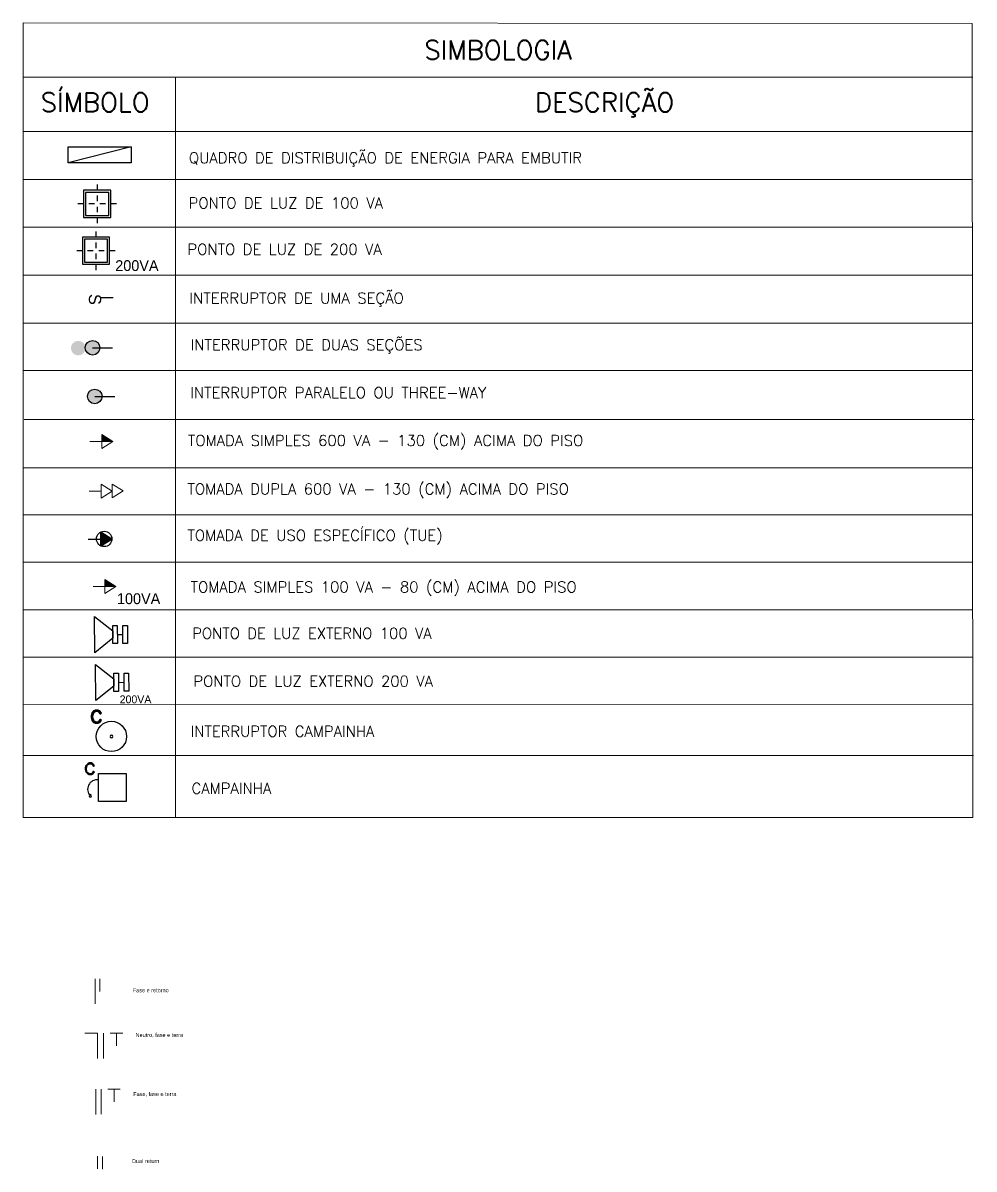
# Model space of a CAD drawing. Header units: metres. Extents: x 37 to 147, y -14 to 160.
# Drawn here: x 74.02 to 91.23, y -9.99 to 10.75 of the extents above; entities that cross this region are included whole.
import ezdxf
from ezdxf.enums import TextEntityAlignment as Align

# ---------------------------------------------------------------- set-up
doc = ezdxf.new("R2010")
doc.units = ezdxf.units.M
doc.linetypes.add('DASHDOT', pattern=[1, 0.5, -0.25, 0, -0.25])
for name, color, linetype in [('05', 5, 'Continuous'), ('08', 8, 'Continuous'), ('EE-INTERRUPTOR', 2, 'Continuous'), ('ELETRICA', 2, 'Continuous'), ('ILUMINAÇÃO', 3, 'Continuous'), ('SIMBOLO', 2, 'Continuous')]:
    doc.layers.add(name, color=color, linetype=linetype)
for name, color, linetype, lineweight in [('A-AREA-IDEN', 2, 'Continuous', 9), ('AL2', 2, 'Continuous', 20), ('AL3', 3, 'Continuous', 30), ('AR80', 2, 'Continuous', 20)]:
    doc.layers.add(name, color=color, linetype=linetype, lineweight=lineweight)
doc.styles.add('R140', font='simplex.shx', dxfattribs={"height": 3.5})
doc.styles.add('R80', font='simplex.shx', dxfattribs={"height": 2})
doc.styles.add('ROMAND', font='Romand', dxfattribs={"height": 0.3})

# ---------------------------------------------------------------- blocks, each defined once
blk = doc.blocks.new('A$C2d1ab4d6')
for points in [[(27.3, 157.9), (27.3, 27.3), (157.9, 27.3), (157.9, 157.9)], [(37.3, 147.9), (37.3, 37.3), (147.9, 37.3), (147.9, 147.9)]]:
    blk.add_lwpolyline(points, close=True)
at = {"layer": '08', "linetype": 'DASHDOT'}
for p, q in [((92.6, 185.3), (92.6, 0)), ((185.3, 92.6), (0, 92.6))]:
    blk.add_line(p, q, dxfattribs=at)
blk = doc.blocks.new('A$C5A796328')
at = {"ltscale": 50}
h = blk.add_hatch(color=2, dxfattribs=at)
h.dxf.hatch_style = 1
h.paths.add_polyline_path([(15.6, 18.2), (15.6, 9.1), (30.2, 9.1)])
at = {"color": 2, "ltscale": 63}
for p, q in [((15.6, 0), (15.6, 18.2)), ((15.6, 18.2), (30.2, 9.1)), ((0, 9.1), (15.6, 9.1)), ((30.2, 9.1), (15.6, 0)), ((30.2, 9.1), (15.6, 9.1))]:
    blk.add_line(p, q, dxfattribs=at)
blk = doc.blocks.new('A$C51054501')
at = {"layer": 'AL3', "ltscale": 2}
h = blk.add_hatch(color=2, dxfattribs=at)
h.dxf.hatch_style = 1
h.paths.add_polyline_path([(21.9, 7), (11.7, 13.5), (11.7, 0.8)])
at = {"layer": 'AL3', "color": 2, "ltscale": 2}
for p, q in [((21.9, 7), (11.7, 13.5)), ((11.7, 0.8), (21.9, 7))]:
    blk.add_line(p, q, dxfattribs=at)
at = {"layer": 'SIMBOLO', "color": 2, "ltscale": 63}
for p, q in [((11.7, 0.8), (11.7, 13.5)), ((0, 7), (10, 7)), ((8.4, 7), (11.7, 7))]:
    blk.add_line(p, q, dxfattribs=at)
at = {"layer": 'SIMBOLO', "color": 1}
blk.add_circle((14.8, 7.1), 7.11, dxfattribs=at)
blk = doc.blocks.new('poste bicicross 1')
at = {"layer": 'ILUMINAÇÃO'}
blk.add_line((-0.057, 1.76), (-0.057, 1.452), dxfattribs=at)
for points in [[(-0.257, 2.012), (-1.057, 3.012), (0.943, 3.012), (0.143, 2.012)], [(-0.557, 2.012), (0.443, 2.012), (0.443, 1.76), (-0.557, 1.76)], [(-0.553, 1.452), (0.44, 1.452), (0.44, 1.2), (-0.553, 1.2)]]:
    blk.add_lwpolyline(points, close=True, dxfattribs=at)

msp = doc.modelspace()

# ---------------------------------------------------------------- hatches: boundary and pattern name
h = msp.add_hatch(color=2)
h.dxf.hatch_style = 1
h.paths.add_polyline_path([(74.892, 4.865, 1), (75.156, 4.865, 1)])
h = msp.add_hatch(color=2)
h.dxf.hatch_style = 1
h.paths.add_polyline_path([(75.152, 4.871, 1), (75.415, 4.871, 1)])
at = {"true_color": 0x000000}
h = msp.add_hatch(color=18, dxfattribs=at)
h.dxf.hatch_style = 1
h.paths.add_polyline_path([(75.192, 3.991, 1), (75.456, 3.991, 1)])

# ---------------------------------------------------------------- linework, layer by layer
at = {"color": 2}
for p, q in [((75.283, 4.871), (75.645, 4.871)), ((75.324, 3.991), (75.686, 3.991))]:
    msp.add_line(p, q, dxfattribs=at)
at = {"color": 1, "elevation": 0}
msp.add_lwpolyline([(75.98, 8.505), (75.98, 8.217), (74.845, 8.217), (74.845, 8.505)], close=True, dxfattribs=at)
msp.add_lwpolyline([(75.98, 8.505), (74.845, 8.217)], dxfattribs=at)
at = {"color": 2}
for centre in [(75.283, 4.871), (75.324, 3.991)]:
    msp.add_circle(centre, 0.132, dxfattribs=at)
at = {"layer": 'A-AREA-IDEN'}
for p, q in [((74.027, 10.748), (91.2, 10.736)), ((91.2, 10.736), (91.209, -3.626))]:
    msp.add_line(p, q, dxfattribs=at)
at = {"layer": 'A-AREA-IDEN', "color": 7, "true_color": 0xffffff}
for p, q in [((75.333, -6.544), (75.333, -7)), ((75.413, -6.544), (75.413, -6.772)), ((75.146, -7.528), (75.374, -7.528)), ((75.374, -7.528), (75.374, -7.984)), ((75.483, -7.528), (75.483, -7.984)), ((75.601, -7.528), (75.829, -7.528)), ((75.718, -7.529), (75.718, -7.757)), ((75.342, -8.544), (75.342, -9)), ((75.44, -8.54), (75.44, -8.995)), ((75.558, -8.54), (75.786, -8.54)), ((75.674, -8.54), (75.674, -8.768)), ((75.372, -9.753), (75.372, -9.981)), ((75.465, -9.759), (75.465, -9.987))]:
    msp.add_line(p, q, dxfattribs=at)
at = {"layer": 'AL2', "color": 1, "ltscale": 63}
for p, q in [((75.439, 2.152), (75.439, 2.402)), ((75.439, 2.402), (75.638, 2.277)), ((75.641, 2.156), (75.641, 2.405)), ((75.641, 2.405), (75.84, 2.28)), ((75.225, 2.277), (75.439, 2.277)), ((75.638, 2.277), (75.439, 2.152)), ((75.84, 2.28), (75.641, 2.156))]:
    msp.add_line(p, q, dxfattribs=at)
at = {"layer": 'AR80'}
for p, q in [((74.027, 10.748), (74.029, -3.629)), ((74.027, 9.766), (91.209, 9.766)), ((76.784, 9.766), (76.787, -3.628)), ((74.027, 8.785), (91.209, 8.785)), ((74.027, 7.917), (91.205, 7.917)), ((74.024, 7.05), (91.202, 7.05)), ((74.024, 6.182), (91.202, 6.182)), ((74.024, 6.182), (91.202, 6.182)), ((74.029, 5.316), (91.208, 5.316)), ((74.025, 4.458), (91.204, 4.458)), ((74.048, 3.576), (91.232, 3.575)), ((74.027, 2.7), (91.211, 2.699)), ((74.027, 1.851), (91.205, 1.851)), ((74.027, 0.99), (91.205, 0.99)), ((74.027, 0.129), (91.209, 0.129)), ((74.028, -0.724), (91.207, -0.724)), ((74.028, -1.58), (91.209, -1.577)), ((74.039, -2.506), (91.219, -2.504)), ((74.029, -3.629), (91.209, -3.626))]:
    msp.add_line(p, q, dxfattribs=at)
at = {"layer": 'EE-INTERRUPTOR', "ltscale": 63}
msp.add_line((75.657, 5.774), (75.437, 5.774), dxfattribs=at)
at = {"layer": 'ELETRICA'}
for p, q in [((75.388, -3.337), (75.388, -2.833)), ((75.388, -2.833), (75.892, -2.833)), ((75.892, -2.833), (75.892, -3.337)), ((75.892, -3.337), (75.388, -3.337))]:
    msp.add_line(p, q, dxfattribs=at)
msp.add_circle((75.625, -2.161), 0.274, dxfattribs=at)
for centre, radius, start, end in [((75.625, -2.161), 0.0257, 0, 180), ((75.625, -2.161), 0.0257, 180, 0), ((75.366, -3.117), 0.172, 82.6187, 224.2802), ((75.243, -3.237), 0.0236, 0, 180), ((75.243, -3.237), 0.0236, 180, 0)]:
    msp.add_arc(centre, radius, start, end, dxfattribs=at)

# ---------------------------------------------------------------- block references
at = {"xscale": 0.003766152448563933, "yscale": 0.003766152448563933, "zscale": 0.003766152448563933}
for p in [(75.018, 7.125, 0), (74.997, 6.278, 0)]:
    msp.add_blockref('A$C2d1ab4d6', p, dxfattribs=at)
at = {"layer": '05', "xscale": 0.328254710227008, "yscale": 0.328254710227008, "zscale": 0.328254710227008, "rotation": 90.33632238783719}
for p in [(76.309, -0.293), (76.33, -1.16)]:
    msp.add_blockref('poste bicicross 1', p, dxfattribs=at)
at = {"layer": 'AL2', "color": 1, "ltscale": 50, "xscale": 0.01374293590257194, "yscale": 0.01374293590257194, "zscale": 0.01374293590257194}
for p in [(75.235, 3.05), (75.292, 0.428)]:
    msp.add_blockref('A$C5A796328', p, dxfattribs=at)
at = {"layer": 'AL2', "color": 1, "ltscale": 2, "xscale": 0.01963669291368551, "yscale": 0.01963669291368551, "zscale": 0.01963669291368551}
msp.add_blockref('A$C51054501', (75.203, 1.273), dxfattribs=at)

# ---------------------------------------------------------------- texts
at = {"layer": 'A-AREA-IDEN', "attachment_point": 1}
for s, width, gutter_width, insert, char_height in [('200VA', 0.46211, 0.976, (75.694, 6.455), 0.1952), ('100VA', 0.46211, 0.976, (75.725, 0.429), 0.1952), ('200VA', 0.33815, 0.714, (75.774, -1.418), 0.1428)]:
    msp.add_mtext_dynamic_manual_height_columns(s, width=width, gutter_width=gutter_width, heights=[0], dxfattribs=dict(at, insert=insert, char_height=char_height))
at = {"layer": 'A-AREA-IDEN', "color": 7, "true_color": 0xffffff, "char_height": 0.07225, "attachment_point": 1}
for s, insert in [('Fase e retorno', (76.012, -6.716)), ('Neutro, fase e terra', (76.062, -7.525)), ('Fase, fase e terra', (76.019, -8.595)), ('Dual return', (75.998, -9.807))]:
    msp.add_mtext_dynamic_manual_height_columns(s, width=2.2461, gutter_width=0.361, heights=[0], dxfattribs=dict(at, insert=insert))
at = {"layer": 'AR80', "style": 'R140'}
msp.add_text('SIMBOLOGIA', height=0.3436, dxfattribs=at).set_placement((82.62, 10.257), align=Align.MIDDLE_CENTER)
at = {"layer": 'AR80'}
for s, height, style, p in [('SÍMBOLO', 0.3436, 'R140', (74.344, 9.139)), ('DESCRIÇÃO', 0.3436, 'R140', (83.288, 9.139)), ('PONTO DE LUZ EXTERNO 100 VA', 0.19555, 'R80', (77.086, -0.392)), ('PONTO DE LUZ EXTERNO 200 VA', 0.19555, 'R80', (77.108, -1.259)), ('INTERRUPTOR CAMPAINHA', 0.19555, 'R80', (77.056, -2.166)), ('CAMPAINHA', 0.1955, 'R80', (77.075, -3.197))]:
    msp.add_text(s, height=height, dxfattribs=dict(at, style=style)).set_placement(p)
at = {"layer": 'AR80', "char_height": 0.19637, "attachment_point": 4, "style": 'R80'}
for s, insert, width in [('QUADRO DE DISTRIBUIÇÃO DE ENERGIA PARA EMBUTIR', (77.027, 8.278), 8.71148), ('PONTO DE LUZ DE 100 VA', (77.021, 7.489), 14.33551), ('PONTO DE LUZ DE 200 VA', (76.999, 6.653), 14.33551), ('INTERRUPTOR DE UMA SEÇÃO', (77.035, 5.741), 14.33551), ('INTERRUPTOR DE DUAS SEÇÕES', (77.055, 4.896), 14.33551), ('INTERRUPTOR PARALELO OU THREE-WAY', (77.049, 4.059), 14.33551), ('TOMADA SIMPLES 600 VA - 130 (CM) ACIMA DO PISO', (77.008, 3.161), 14.33551), ('TOMADA DUPLA 600 VA - 130 (CM) ACIMA DO PISO', (77, 2.283), 14.33551), ('TOMADA DE USO ESPECÍFICO (TUE)', (76.999, 1.445), 14.33551), ('TOMADA SIMPLES 100 VA - 80 (CM) ACIMA DO PISO\\P ', (77.057, 0.348), 13.6812)]:
    msp.add_mtext(s, dxfattribs=dict(at, insert=insert, width=width))
at = {"layer": 'EE-INTERRUPTOR', "ltscale": 63}
msp.add_text('S', height=0.221, rotation=270, dxfattribs=at).set_placement((75.217, 5.845))
at = {"layer": 'ELETRICA', "style": 'ROMAND'}
for height, p in [(0.343, (75.22, -1.917)), (0.315, (75.114, -2.849))]:
    msp.add_text('c', height=height, dxfattribs=at).set_placement(p)

doc.saveas('drawing.dxf')
